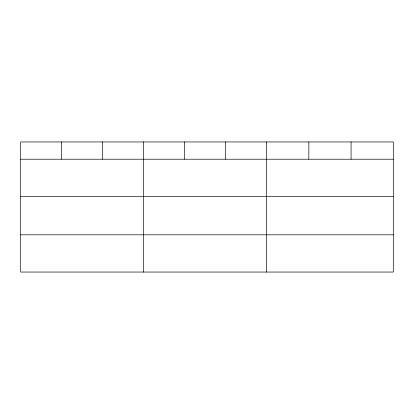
<?xml version="1.0" encoding="UTF-8"?>
<svg xmlns="http://www.w3.org/2000/svg" width="414" height="414" viewBox="0 0 414 414"><rect width="100%" height="100%" fill="white"/><g stroke="black" fill="none" stroke-linecap="round" stroke-linejoin="round"><path stroke-width="0.62" d="M393.3 196.453L393.3 141.95L20.7 141.95L20.7 272.05L393.3 272.05L393.3 196.453L20.7 196.453M20.7 159.219L393.3 159.219M20.7 234.816L393.3 234.816M351.072 141.95L351.072 159.219M308.844 141.95L308.844 159.219M266.616 141.95L266.616 272.05M225.63 141.95L225.63 159.219M184.644 141.95L184.644 159.219M143.658 141.95L143.658 272.05M102.672 141.95L102.672 159.219M61.686 141.95L61.686 159.219"/></g></svg>
